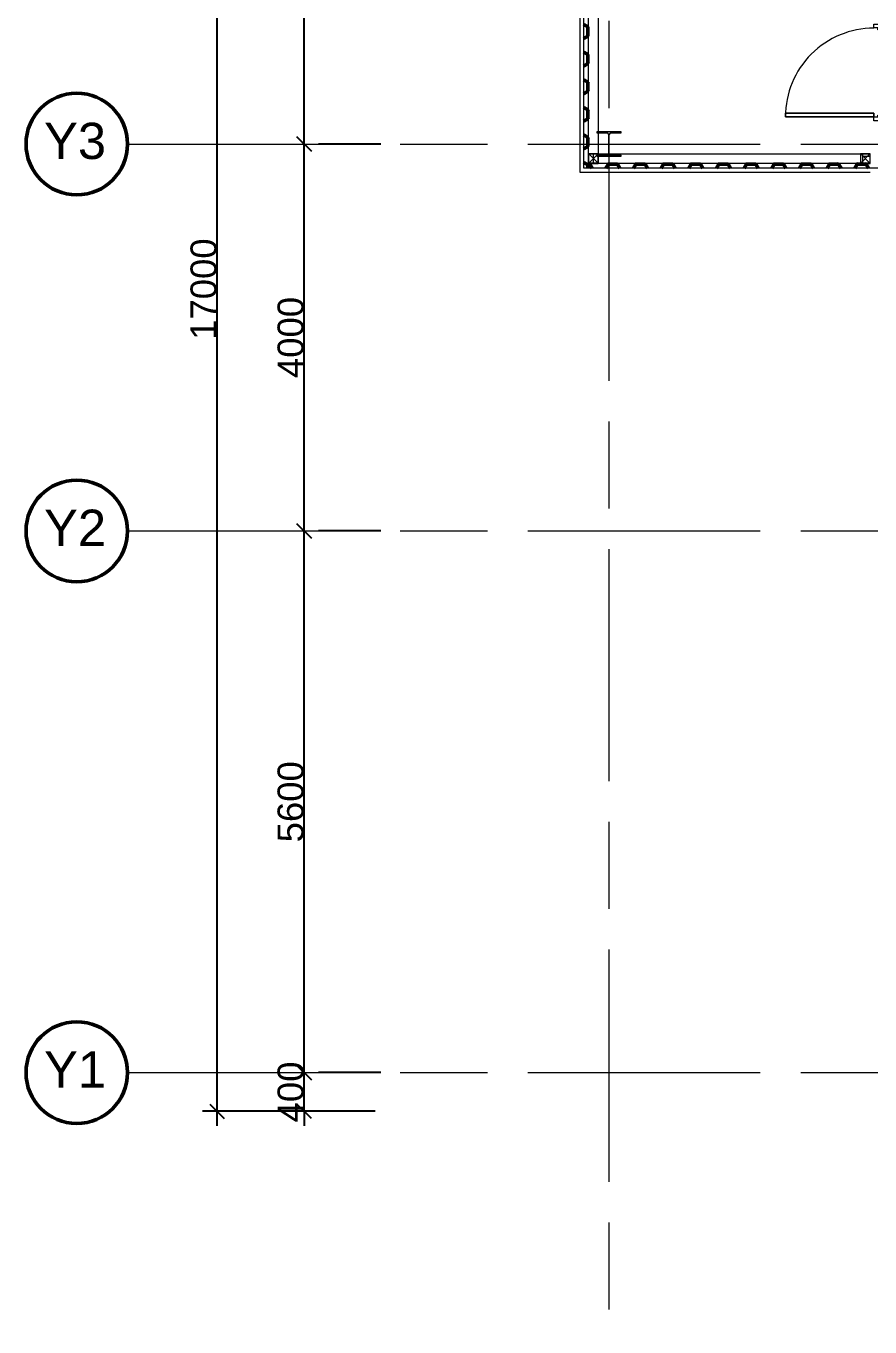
# Model space of a CAD drawing. Header units: millimetres. Extents: x -76261 to 649593, y -304265 to 60256.
# Drawn here: x 56973 to 65699, y -18830 to -5380 of the extents above; entities that cross this region are included whole.
import ezdxf

# ---------------------------------------------------------------- set-up
doc = ezdxf.new("R2010")
doc.units = ezdxf.units.MM
doc.header["$LTSCALE"] = 2000
doc.header["$MEASUREMENT"] = 0
doc.header["$PDMODE"] = 32
doc.header["$PDSIZE"] = 0.15
doc.linetypes.add('Centre', pattern=[6.9, 4, -0.7, 1.5, -0.7])
doc.layers.get('0').update_dxf_attribs({"linetype": 'CONTINUOUS'})
doc.layers.get('DEFPOINTS').update_dxf_attribs({"color": 171, "linetype": 'CONTINUOUS'})
for name, color, linetype, lineweight in [('A-ANNO-DIMS', 1, 'CONTINUOUS', 15), ('A-DOOR', 8, 'CONTINUOUS', 15), ('A-DOOR-FRAM', 8, 'CONTINUOUS', 18), ('A-FLOR', 8, 'CONTINUOUS', 15), ('A-WALL', 8, 'CONTINUOUS', 15), ('A-WALL-PATT', 8, 'CONTINUOUS', 50), ('S-BEAM', 12, 'CONTINUOUS', 15), ('S-COLS', 8, 'CONTINUOUS', 15), ('S-GRID', 14, 'CONTINUOUS', 15), ('S-GRID-IDEN', 1, 'CONTINUOUS', 50)]:
    doc.layers.add(name, color=color, linetype=linetype, lineweight=lineweight)
doc.styles.add('Arial', font='arial.ttf', dxfattribs={"height": 1.6})
doc.styles.add('Arial_1', font='arial.ttf', dxfattribs={"height": 270})
doc.dimstyles.new('AD1', dxfattribs={"dimscale": 304.8, "dimtxt": 275.470038, "dimasz": 0.492126, "dimexe": 0.492126, "dimexo": 0.0625, "dimgap": 0, "dimtad": 1, "dimdec": 0, "dimzin": 0, "dimdsep": 46, "dimtxsty": 'Arial_1', "dimblk1": 'OBLIQUE', "dimblk2": 'OBLIQUE', "dimsah": 1, "dimcen": 0.09, "dimdle": 0.492126, "dimazin": 0, "dimtfac": 1, "dimtdec": 4, "dimtix": 1, "dimtmove": 0, "dimatfit": 3, "dimfxl": 2.952756, "dimfxlon": 1, "dimtvp": 1, "dimtolj": 1, "dimtzin": 0, "dimarcsym": 2})
doc.dimstyles.new('AD2', dxfattribs={"dimscale": 304.8, "dimtxt": 275.470038, "dimasz": 0.492126, "dimexe": 0.492126, "dimexo": 2.952756, "dimgap": 0, "dimtad": 1, "dimdec": 0, "dimzin": 0, "dimdsep": 46, "dimtxsty": 'Arial_1', "dimblk1": 'OBLIQUE', "dimblk2": 'OBLIQUE', "dimsah": 1, "dimcen": 0.09, "dimdle": 0.492126, "dimazin": 0, "dimtfac": 1, "dimtdec": 4, "dimtix": 1, "dimtmove": 0, "dimatfit": 3, "dimfxl": 1, "dimtvp": 1, "dimtolj": 1, "dimtzin": 0, "dimarcsym": 2})

# ---------------------------------------------------------------- blocks, each defined once
blk = doc.blocks.new('AD_UK Beams-Column - SC3-250_250_8_10-11160616-2nd FLOOR PLAN')
at = {"layer": 'S-COLS'}
h = blk.add_hatch(dxfattribs=at)
h.set_pattern_fill('FP_75', color=256, style=0, pattern_type=2)
h.set_pattern_definition([(45, (87192.53, 48601.64), (-371.231, 371.231), []), (45, (87192.53, 49164.14), (-371.231, 371.231), [])])
h.paths.add_polyline_path([(-125, -125), (125, -125), (125, -115), (19, -115), (8, -111), (4, -100), (4, 100), (8, 111), (19, 115), (125, 115), (125, 125), (-125, 125), (-125, 115), (-19, 115), (-8, 111), (-4, 100), (-4, -100), (-8, -111), (-19, -115), (-125, -115)], flags=0)
for p, q in [((125, 125), (-125, 125)), ((-125, 125), (-125, 115)), ((-125, 115), (-19, 115)), ((-4, 100), (-4, -100)), ((4, -100), (4, 100)), ((19, 115), (125, 115)), ((125, 115), (125, 125)), ((-19, -115), (-125, -115)), ((-125, -115), (-125, -125)), ((-125, -125), (125, -125)), ((125, -115), (19, -115)), ((125, -125), (125, -115))]:
    blk.add_line(p, q, dxfattribs=at)
for centre, start, end in [((-19, 100), 0, 90), ((19, 100), 90, 180), ((-19, -100), 270, 0), ((19, -100), 180, 270)]:
    blk.add_arc(centre, 15, start, end, dxfattribs=at)
blk = doc.blocks.new('LS-Office-S_rvt-1-2nd FLOOR PLAN')
at = {"layer": 'A-FLOR'}
blk.add_line((-84573, -48727), (-84495, -48727), dxfattribs=at)
blk.add_blockref('AD_UK Beams-Column - SC3-250_250_8_10-11160616-2nd FLOOR PLAN', (-87193, -48602))
blk = doc.blocks.new('IntSgl _2_ - FSD 1000X2200-10781148-2nd FLOOR PLAN')
at = {"layer": 'A-DOOR'}
for p, q in [((420, -25), (458, -25)), ((420, -941), (420, -25)), ((420, -25), (420, -941)), ((458, -25), (420, -25)), ((458, -25), (458, -941)), ((458, -941), (458, -25)), ((458, -941), (420, -941)), ((420, -941), (458, -941))]:
    blk.add_line(p, q, dxfattribs=at)
blk.add_arc((458, -25), 916, 180, 270, dxfattribs=at)
at = {"layer": 'A-DOOR-FRAM'}
for p, q in [((-500, 25), (-460, 25)), ((-500, -25), (-500, 25)), ((-460, 47), (-441, 47)), ((-460, 15), (-460, 47)), ((-460, 25), (-460, -25)), ((-441, 15), (-460, 15)), ((-441, 47), (-441, 15)), ((441, 47), (460, 47)), ((441, 15), (441, 47)), ((460, 15), (441, 15)), ((460, 47), (460, 15)), ((460, 25), (500, 25)), ((460, -25), (460, 25)), ((500, 25), (500, -25)), ((-460, -25), (-500, -25)), ((500, -25), (460, -25))]:
    blk.add_line(p, q, dxfattribs=at)
blk = doc.blocks.new('PIPE 100X100X2_5 - PIPE 100X100X2_5-10949324-2nd FLOOR PLAN')
at = {"layer": 'S-BEAM'}
for p, q in [((-87305, -48799), (-87400, -48704)), ((-87305, -48704), (-87400, -48799))]:
    blk.add_line(p, q, dxfattribs=at)
blk = doc.blocks.new('PIPE 100X100X2_5 - PIPE 100X100X2_5-10942383-2nd FLOOR PLAN')
at = {"layer": 'S-BEAM'}
for p, q in [((-84493, -48702), (-84593, -48702)), ((-84593, -48702), (-84593, -48802)), ((-84593, -48802), (-84493, -48802)), ((-84495, -48704), (-84590, -48799)), ((-84495, -48799), (-84590, -48704)), ((-84590, -48799), (-84590, -48704)), ((-84590, -48704), (-84495, -48704)), ((-84495, -48799), (-84590, -48799)), ((-84495, -48704), (-84495, -48799)), ((-84493, -48802), (-84493, -48702))]:
    blk.add_line(p, q, dxfattribs=at)
blk = doc.blocks.new('PIPE 100X100X2_5 - PIPE 100X100X2_5-10949294-2nd FLOOR PLAN')
at = {"layer": 'S-BEAM'}
for p, q in [((-1390, -47.5), (-1390, 47.5)), ((1390, 47.5), (1390, -47.5)), ((1226, -50), (-1370, -50)), ((1340, -50), (1234, -50))]:
    blk.add_line(p, q, dxfattribs=at)
blk = doc.blocks.new('Grid - M_Grid Head - Circle-195263-2nd FLOOR PLAN')
at = {"layer": 'S-GRID-IDEN'}
blk.add_circle((0, 0), 3.5, dxfattribs=at)
blk = doc.blocks.new('_Oblique')
at = {"color": 0, "linetype": 'ByBlock', "lineweight": -2}
blk.add_line((-0.5, -0.5), (0.5, 0.5), dxfattribs=at)
blk = doc.blocks.new('*D1072')
at = {"layer": 'A-ANNO-DIMS', "color": 0, "lineweight": -2, "transparency": 16777216}
for p, q in [((59848, -16200), (59848, -16050)), ((59848, -16600), (59848, -16200)), ((60642, -16200), (59998, -16200)), ((60584, -16600), (59698, -16600)), ((59848, -16600), (59848, -16750))]:
    blk.add_line(p, q, dxfattribs=at)
at = {"layer": 'DEFPOINTS', "color": 0, "transparency": 16777216}
for p in [(59742, -16200), (59848, -16200), (61484, -16600)]:
    blk.add_point(p, dxfattribs=at)
at = {"layer": 'A-ANNO-DIMS', "color": 0, "lineweight": -2, "transparency": 16777216, "xscale": 150, "yscale": 150, "zscale": 150}
for p, rotation in [((59848, -16200), 270), ((59848, -16600), 90)]:
    blk.add_blockref('_Oblique', p, dxfattribs=dict(at, rotation=rotation))
at = {"layer": 'A-ANNO-DIMS', "color": 0, "transparency": 16777216, "insert": (59710, -16400), "char_height": 270, "width": 747.58, "attachment_point": 5, "rotation": 90, "style": 'Arial_1'}
blk.add_mtext('\\A1;400', dxfattribs=at)
blk = doc.blocks.new('*D1073')
at = {"layer": 'A-ANNO-DIMS', "color": 0, "lineweight": -2, "transparency": 16777216}
for p, q in [((59848, -16350), (59848, -10450)), ((60642, -10600), (59998, -10600)), ((60642, -16200), (59998, -16200))]:
    blk.add_line(p, q, dxfattribs=at)
at = {"layer": 'DEFPOINTS', "color": 0, "transparency": 16777216}
for p in [(59742, -10600), (59848, -10600), (59742, -16200)]:
    blk.add_point(p, dxfattribs=at)
at = {"layer": 'A-ANNO-DIMS', "color": 0, "lineweight": -2, "transparency": 16777216, "xscale": 150, "yscale": 150, "zscale": 150}
for p, rotation in [((59848, -10600), 90), ((59848, -16200), 270)]:
    blk.add_blockref('_Oblique', p, dxfattribs=dict(at, rotation=rotation))
at = {"layer": 'A-ANNO-DIMS', "color": 0, "transparency": 16777216, "insert": (59710, -13400), "char_height": 270, "width": 996.78, "attachment_point": 5, "rotation": 90, "style": 'Arial_1'}
blk.add_mtext('\\A1;5600', dxfattribs=at)
blk = doc.blocks.new('*D1074')
at = {"layer": 'A-ANNO-DIMS', "color": 0, "lineweight": -2, "transparency": 16777216}
for p, q in [((59848, -10750), (59848, -6450)), ((60642, -6600), (59998, -6600)), ((60642, -10600), (59998, -10600))]:
    blk.add_line(p, q, dxfattribs=at)
at = {"layer": 'DEFPOINTS', "color": 0, "transparency": 16777216}
for p in [(59742, -6600), (59848, -6600), (59742, -10600)]:
    blk.add_point(p, dxfattribs=at)
at = {"layer": 'A-ANNO-DIMS', "color": 0, "lineweight": -2, "transparency": 16777216, "xscale": 150, "yscale": 150, "zscale": 150}
for p, rotation in [((59848, -6600), 90), ((59848, -10600), 270)]:
    blk.add_blockref('_Oblique', p, dxfattribs=dict(at, rotation=rotation))
at = {"layer": 'A-ANNO-DIMS', "color": 0, "transparency": 16777216, "insert": (59710, -8600), "char_height": 270, "width": 996.78, "attachment_point": 5, "rotation": 90, "style": 'Arial_1'}
blk.add_mtext('\\A1;4000', dxfattribs=at)
blk = doc.blocks.new('*D1075')
at = {"layer": 'A-ANNO-DIMS', "color": 0, "lineweight": -2, "transparency": 16777216}
for p, q in [((59848, -6750), (59848, 150)), ((60642, 0), (59998, 0)), ((60642, -6600), (59998, -6600))]:
    blk.add_line(p, q, dxfattribs=at)
at = {"layer": 'DEFPOINTS', "color": 0, "transparency": 16777216}
for p in [(59742, 0), (59848, 0), (59742, -6600)]:
    blk.add_point(p, dxfattribs=at)
at = {"layer": 'A-ANNO-DIMS', "color": 0, "lineweight": -2, "transparency": 16777216, "xscale": 150, "yscale": 150, "zscale": 150}
for p, rotation in [((59848, 0), 90), ((59848, -6600), 270)]:
    blk.add_blockref('_Oblique', p, dxfattribs=dict(at, rotation=rotation))
at = {"layer": 'A-ANNO-DIMS', "color": 0, "transparency": 16777216, "insert": (59710, -3300), "char_height": 270, "width": 996.78, "attachment_point": 5, "rotation": 90, "style": 'Arial_1'}
blk.add_mtext('\\A1;6600', dxfattribs=at)
blk = doc.blocks.new('*D1077')
at = {"layer": 'A-ANNO-DIMS', "color": 0, "lineweight": -2, "transparency": 16777216}
for p, q in [((58948, -16750), (58948, 550)), ((59829, 400), (58798, 400)), ((59829, -16600), (58798, -16600))]:
    blk.add_line(p, q, dxfattribs=at)
at = {"layer": 'DEFPOINTS', "color": 0, "transparency": 16777216}
for p in [(58948, 400), (59848, 400), (59848, -16600)]:
    blk.add_point(p, dxfattribs=at)
at = {"layer": 'A-ANNO-DIMS', "color": 0, "lineweight": -2, "transparency": 16777216, "xscale": 150, "yscale": 150, "zscale": 150}
for p, rotation in [((58948, 400), 90), ((58948, -16600), 270)]:
    blk.add_blockref('_Oblique', p, dxfattribs=dict(at, rotation=rotation))
at = {"layer": 'A-ANNO-DIMS', "color": 0, "transparency": 16777216, "insert": (58810, -8100), "char_height": 270, "width": 1245.97, "attachment_point": 5, "rotation": 90, "style": 'Arial_1'}
blk.add_mtext('\\A1;17000', dxfattribs=at)
blk = doc.blocks.new('Xrexf_Office')
at = {"layer": 'A-WALL-PATT'}
h = blk.add_hatch(dxfattribs=at)
h.set_pattern_fill('FP_6', color=256, style=0, pattern_type=2)
h.set_pattern_definition([(270, (62700, -3245), (82.489, -142.875), [95.25, -190.5]), (30, (62700, -3245), (82.4889, 142.875), [95.25, -190.5]), (330, (62700, -3245), (164.9779, 7e-05), [0, -190.5, 95.25, 0])])
h.paths.add_polyline_path([(62740, -6850), (62790, -6850), (62790, -2150), (62740, -2150), (62740, -5443.7)], flags=0)
h.paths.add_polyline_path([(62740, -150), (62790, -150), (62790, 400), (62740, 400), (62740, 90)], flags=0)
h = blk.add_hatch(dxfattribs=at)
h.set_pattern_fill('FP_7', color=256, style=0, pattern_type=2)
h.set_pattern_definition([(2e-13, (64565, -6890), (142.875, 82.489), [95.25, -190.5]), (120, (64565, -6890), (-142.875, 82.489), [95.25, -190.5]), (60, (64565, -6890), (-7e-05, 164.978), [0, -190.5, 95.25, 0])])
h.paths.add_polyline_path([(65697.5, -6850), (65740, -6850), (65740, -6800), (62790, -6800), (62790, -6850), (65602.5, -6850)], flags=0)
at = {"layer": 'S-BEAM'}
h = blk.add_hatch(dxfattribs=at)
h.set_pattern_fill('FP_48', color=256, style=0, pattern_type=2)
h.set_pattern_definition([(45, (150192.53, 42001.64), (-106.06602, 106.06602), [])])
h.paths.add_polyline_path([(62890, -6800), (62890, -6725), (62887.5, -6725), (62887.5, -6797.5), (62792.5, -6797.5), (62792.5, -6702.5), (62887.5, -6702.5), (62887.8, -6715), (62890, -6715), (62890, -6700), (62790, -6700), (62790, -6800)], flags=0)
at = {"layer": 'A-WALL'}
for p, q in [((62700, -2150), (62700, -6890)), ((62740, -6850), (62740, -2150)), ((62790, -6800), (62790, -2150)), ((65790, -6850), (62740, -6850)), ((65600, -6800), (62790, -6800)), ((62700, -6890), (65700, -6890))]:
    blk.add_line(p, q, dxfattribs=at)
at = {"layer": 'S-BEAM'}
for p, q in [((62890, -2250), (62890, -6475)), ((62890, -6485), (62890, -6700)), ((62890, -6700), (62790, -6700)), ((62790, -6700), (62790, -6800)), ((62792.5, -6797.5), (62792.5, -6702.5)), ((62792.5, -6702.5), (62887.5, -6702.5)), ((62887.5, -6702.5), (62887.5, -6715)), ((62890, -6715), (62890, -6700)), ((62790, -6800), (62890, -6800)), ((62887.5, -6797.5), (62792.5, -6797.5)), ((62887.5, -6725), (62887.5, -6797.5)), ((62890, -6800), (62890, -6725))]:
    blk.add_line(p, q, dxfattribs=at)
at = {"layer": 'S-GRID', "linetype": 'Centre', "ltscale": 0.3}
for p, q in [((63000, 5772), (63000, -18829.6)), ((58022.7, -6600), (98881.4, -6600)), ((58022.7, -10600), (98881.4, -10600)), ((58022.7, -16200), (99139, -16200))]:
    blk.add_line(p, q, dxfattribs=at)
blk.add_blockref('LS-Office-S_rvt-1-2nd FLOOR PLAN', (150192.5, 42001.6))
at = {"layer": 'A-DOOR', "rotation": 270}
blk.add_blockref('IntSgl _2_ - FSD 1000X2200-10781148-2nd FLOOR PLAN', (65765, -5860), dxfattribs=at)
at = {"layer": 'S-BEAM'}
for name in ['PIPE 100X100X2_5 - PIPE 100X100X2_5-10949324-2nd FLOOR PLAN', 'PIPE 100X100X2_5 - PIPE 100X100X2_5-10942383-2nd FLOOR PLAN']:
    blk.add_blockref(name, (150192.5, 42001.6), dxfattribs=at)
at = {"layer": 'S-BEAM', "rotation": 180}
blk.add_blockref('PIPE 100X100X2_5 - PIPE 100X100X2_5-10949294-2nd FLOOR PLAN', (64230, -6750), dxfattribs=at)
at = {"layer": 'S-GRID-IDEN', "xscale": 149.9999999999999, "yscale": 149.9999999999999, "zscale": 149.9999999999999, "rotation": 269.9999999999994}
for p in [(57497.7, -6600), (57497.7, -10600), (57497.7, -16200)]:
    blk.add_blockref('Grid - M_Grid Head - Circle-195263-2nd FLOOR PLAN', p, dxfattribs=at)
at = {"layer": 'S-GRID-IDEN', "char_height": 375, "width": 769.62, "attachment_point": 1, "style": 'Arial'}
for s, insert in [('Y3', (57159.6, -6379.9)), ('Y2', (57159.6, -10379.9)), ('Y1', (57159.6, -15979.9))]:
    blk.add_mtext(s, dxfattribs=dict(at, insert=insert))
at = {"layer": 'A-ANNO-DIMS'}
for base, p1, p2, dimstyle, override, picture, middle in [((58947.9, 400), (59847.9, -16600), (59847.9, 400), 'AD1', {"dimpost": '<>', "dimfxl": 17000}, '*D1077', (58810, -8100)), ((59847.9, 0), (59741.8, -6600), (59741.8, 0), 'AD2', {"dimpost": '<>', "dimfxl": 6600}, '*D1075', (59710, -3300)), ((59847.9, -6600), (59741.8, -10600), (59741.8, -6600), 'AD2', {"dimpost": '<>', "dimfxl": 4000}, '*D1074', (59710, -8600)), ((59847.9, -10600), (59741.8, -16200), (59741.8, -10600), 'AD2', {"dimpost": '<>', "dimfxl": 5600}, '*D1073', (59710, -13400)), ((59847.9, -16200), (61484, -16600), (59741.8, -16200), 'AD2', {"dimpost": '<>', "dimfxl": 1787.566921}, '*D1072', (59710, -16400))]:
    dim = blk.add_linear_dim(base=base, p1=p1, p2=p2, angle=90, dimstyle=dimstyle, override=override, dxfattribs=at)
    dim.commit()
    dim.dimension.update_dxf_attribs({"geometry": picture, "text_midpoint": middle})

msp = doc.modelspace()

# ---------------------------------------------------------------- block references
at = {"linetype": 'ByBlock'}
msp.add_blockref('Xrexf_Office', (0, 0), dxfattribs=at)

doc.saveas('drawing.dxf')
